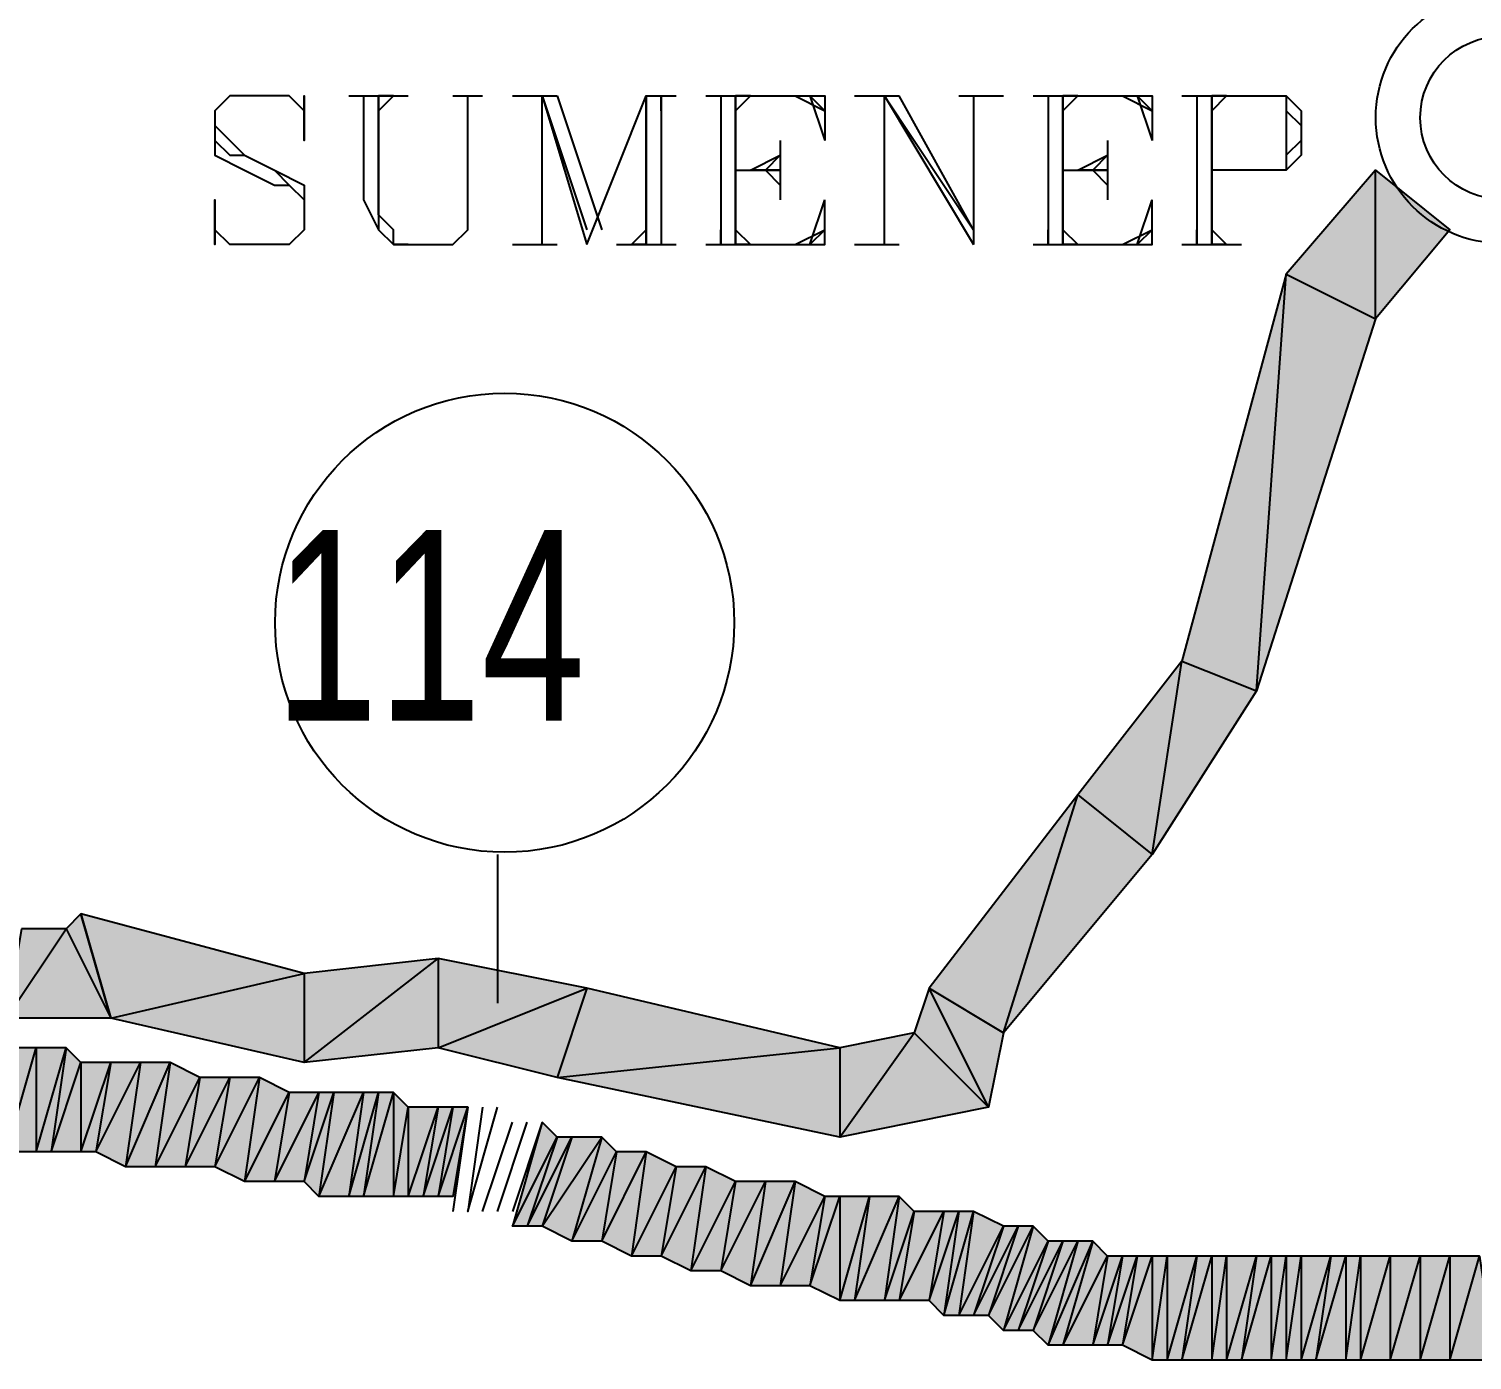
# Model space of a CAD drawing. Header units: millimetres. Extents: x 658 to 813, y 806 to 883.
# Drawn here: x 788.2091 to 788.504, y 864.7706 to 865.0427 of the extents above; entities that cross this region are included whole.
import ezdxf

# ---------------------------------------------------------------- set-up
doc = ezdxf.new("R2010")
doc.units = ezdxf.units.MM
doc.header["$LTSCALE"] = 0.1
doc.linetypes.add('atContinuous2', pattern=[0])
for name, color, linetype in [('JL-ARTERI', 7, 'Continuous'), ('LINK NAS BARU', 7, 'Continuous'), ('pantai1', 7, 'Continuous'), ('SYMBOL', 7, 'Continuous'), ('TEXT', 8, 'Continuous'), ('zat_Mask_solid', 7, 'Continuous')]:
    doc.layers.add(name, color=color, linetype=linetype)
doc.styles.add('Style2', font='arial.ttf', dxfattribs={"height": 0.2})

msp = doc.modelspace()

# ---------------------------------------------------------------- hatches: boundary and pattern name
at = {"layer": 'JL-ARTERI'}
for points in [[(788.21976, 864.86182), (788.22584, 864.84054), (788.26536, 864.84966)], [(788.22584, 864.84054), (788.26536, 864.84966), (788.26536, 864.83142)]]:
    msp.add_hatch(color=7, dxfattribs=at).paths.add_polyline_path(points)
h = msp.add_hatch(color=7, dxfattribs=at)
h.paths.add_polyline_path([(788.2076, 864.85878), (788.20456, 864.84054), (788.21672, 864.85878)], flags=16)
h.paths.add_polyline_path([(788.20456, 864.84054), (788.21672, 864.85878), (788.22584, 864.84054)])
h = msp.add_hatch(color=7, dxfattribs=at)
h.paths.add_polyline_path([(788.26536, 864.84966), (788.26536, 864.83142), (788.29272, 864.8527)], flags=17)
h.paths.add_polyline_path([(788.26536, 864.83142), (788.29272, 864.8527), (788.29272, 864.83446)], flags=17)
h = msp.add_hatch(color=7, dxfattribs=at)
h.paths.add_polyline_path([(788.3748, 864.83446), (788.3748, 864.81622), (788.39, 864.8375)], flags=17)
h.paths.add_polyline_path([(788.3748, 864.81622), (788.39, 864.8375), (788.4052, 864.8223)])
at = {"layer": 'pantai1'}
h = msp.add_hatch(color=7, dxfattribs=at)
h.paths.add_polyline_path([(788.20456, 864.83446), (788.20456, 864.81318), (788.21064, 864.83446)], flags=16)
h.paths.add_polyline_path([(788.20456, 864.81318), (788.21064, 864.83446), (788.21064, 864.81318)])
h = msp.add_hatch(color=7, dxfattribs=at)
h.paths.add_polyline_path([(788.21064, 864.83446), (788.21064, 864.81318), (788.21672, 864.83446)], flags=16)
h.paths.add_polyline_path([(788.21064, 864.81318), (788.21672, 864.83446), (788.21368, 864.81318)])
h = msp.add_hatch(color=7, dxfattribs=at)
h.paths.add_polyline_path([(788.21672, 864.83446), (788.21368, 864.81318), (788.21976, 864.83142)])
h.paths.add_polyline_path([(788.21368, 864.81318), (788.21976, 864.83142), (788.21976, 864.81318)], flags=17)
h = msp.add_hatch(color=7, dxfattribs=at)
h.paths.add_polyline_path([(788.21976, 864.83142), (788.21976, 864.81318), (788.22584, 864.83142)], flags=16)
h.paths.add_polyline_path([(788.21976, 864.81318), (788.22584, 864.83142), (788.2228, 864.81318)])
h = msp.add_hatch(color=7, dxfattribs=at)
h.paths.add_polyline_path([(788.22584, 864.83142), (788.2228, 864.81318), (788.23192, 864.83142)], flags=16)
h.paths.add_polyline_path([(788.2228, 864.81318), (788.23192, 864.83142), (788.22888, 864.81014)])
h = msp.add_hatch(color=7, dxfattribs=at)
h.paths.add_polyline_path([(788.23192, 864.83142), (788.22888, 864.81014), (788.238, 864.83142)], flags=16)
h.paths.add_polyline_path([(788.22888, 864.81014), (788.238, 864.83142), (788.23496, 864.81014)])
h = msp.add_hatch(color=7, dxfattribs=at)
h.paths.add_polyline_path([(788.238, 864.83142), (788.23496, 864.81014), (788.24408, 864.82838)])
h.paths.add_polyline_path([(788.23496, 864.81014), (788.24408, 864.82838), (788.24104, 864.81014)], flags=17)
h = msp.add_hatch(color=7, dxfattribs=at)
h.paths.add_polyline_path([(788.24408, 864.82838), (788.24104, 864.81014), (788.25016, 864.82838)], flags=16)
h.paths.add_polyline_path([(788.24104, 864.81014), (788.25016, 864.82838), (788.24712, 864.81014)])
h = msp.add_hatch(color=7, dxfattribs=at)
h.paths.add_polyline_path([(788.25016, 864.82838), (788.24712, 864.81014), (788.25624, 864.82838)], flags=16)
h.paths.add_polyline_path([(788.24712, 864.81014), (788.25624, 864.82838), (788.2532, 864.8071)])
h = msp.add_hatch(color=7, dxfattribs=at)
h.paths.add_polyline_path([(788.25624, 864.82838), (788.2532, 864.8071), (788.26232, 864.82534)])
h.paths.add_polyline_path([(788.2532, 864.8071), (788.26232, 864.82534), (788.25928, 864.8071)], flags=17)
h = msp.add_hatch(color=7, dxfattribs=at)
h.paths.add_polyline_path([(788.26232, 864.82534), (788.25928, 864.8071), (788.2684, 864.82534)], flags=16)
h.paths.add_polyline_path([(788.25928, 864.8071), (788.2684, 864.82534), (788.26536, 864.8071)])
h = msp.add_hatch(color=7, dxfattribs=at)
h.paths.add_polyline_path([(788.2684, 864.82534), (788.26536, 864.8071), (788.27144, 864.82534)], flags=16)
h.paths.add_polyline_path([(788.26536, 864.8071), (788.27144, 864.82534), (788.2684, 864.80406)])
h = msp.add_hatch(color=7, dxfattribs=at)
h.paths.add_polyline_path([(788.27144, 864.82534), (788.2684, 864.80406), (788.27752, 864.82534)], flags=16)
h.paths.add_polyline_path([(788.2684, 864.80406), (788.27752, 864.82534), (788.27448, 864.80406)])
h = msp.add_hatch(color=7, dxfattribs=at)
h.paths.add_polyline_path([(788.27752, 864.82534), (788.27448, 864.80406), (788.28056, 864.82534)], flags=16)
h.paths.add_polyline_path([(788.27448, 864.80406), (788.28056, 864.82534), (788.27752, 864.80406)])
h = msp.add_hatch(color=7, dxfattribs=at)
h.paths.add_polyline_path([(788.28056, 864.82534), (788.27752, 864.80406), (788.2836, 864.82534)], flags=16)
h.paths.add_polyline_path([(788.27752, 864.80406), (788.2836, 864.82534), (788.2836, 864.80406)])
h = msp.add_hatch(color=7, dxfattribs=at)
h.paths.add_polyline_path([(788.2836, 864.82534), (788.2836, 864.80406), (788.28664, 864.8223)])
h.paths.add_polyline_path([(788.2836, 864.80406), (788.28664, 864.8223), (788.28664, 864.80406)], flags=17)
h = msp.add_hatch(color=7, dxfattribs=at)
h.paths.add_polyline_path([(788.28664, 864.8223), (788.28664, 864.80406), (788.29272, 864.8223)], flags=16)
h.paths.add_polyline_path([(788.28664, 864.80406), (788.29272, 864.8223), (788.28968, 864.80406)])
h = msp.add_hatch(color=7, dxfattribs=at)
h.paths.add_polyline_path([(788.29272, 864.8223), (788.28968, 864.80406), (788.29576, 864.8223)], flags=16)
h.paths.add_polyline_path([(788.28968, 864.80406), (788.29576, 864.8223), (788.29272, 864.80406)])
h = msp.add_hatch(color=7, dxfattribs=at)
h.paths.add_polyline_path([(788.29576, 864.8223), (788.29272, 864.80406), (788.2988, 864.8223)], flags=16)
h.paths.add_polyline_path([(788.29272, 864.80406), (788.2988, 864.8223), (788.29576, 864.80406)])
h = msp.add_hatch(color=7, dxfattribs=at)
h.paths.add_polyline_path([(788.314, 864.81926), (788.30792, 864.79798), (788.31704, 864.81622)])
h.paths.add_polyline_path([(788.30792, 864.79798), (788.31704, 864.81622), (788.31096, 864.79798)], flags=17)
h = msp.add_hatch(color=7, dxfattribs=at)
h.paths.add_polyline_path([(788.31704, 864.81622), (788.31096, 864.79798), (788.32008, 864.81622)], flags=16)
h.paths.add_polyline_path([(788.31096, 864.79798), (788.32008, 864.81622), (788.314, 864.79798)])
h = msp.add_hatch(color=7, dxfattribs=at)
h.paths.add_polyline_path([(788.32008, 864.81622), (788.314, 864.79798), (788.32616, 864.81622)], flags=16)
h.paths.add_polyline_path([(788.314, 864.79798), (788.32616, 864.81622), (788.32008, 864.79494)])
h = msp.add_hatch(color=7, dxfattribs=at)
h.paths.add_polyline_path([(788.32616, 864.81622), (788.32008, 864.79494), (788.3292, 864.81318)])
h.paths.add_polyline_path([(788.32008, 864.79494), (788.3292, 864.81318), (788.32616, 864.79494)], flags=17)
h = msp.add_hatch(color=7, dxfattribs=at)
h.paths.add_polyline_path([(788.3292, 864.81318), (788.32616, 864.79494), (788.33528, 864.81318)], flags=16)
h.paths.add_polyline_path([(788.32616, 864.79494), (788.33528, 864.81318), (788.33224, 864.7919)])
h = msp.add_hatch(color=7, dxfattribs=at)
h.paths.add_polyline_path([(788.33528, 864.81318), (788.33224, 864.7919), (788.34136, 864.81014)])
h.paths.add_polyline_path([(788.33224, 864.7919), (788.34136, 864.81014), (788.33832, 864.7919)], flags=17)
h = msp.add_hatch(color=7, dxfattribs=at)
h.paths.add_polyline_path([(788.34136, 864.81014), (788.33832, 864.7919), (788.34744, 864.81014)], flags=16)
h.paths.add_polyline_path([(788.33832, 864.7919), (788.34744, 864.81014), (788.3444, 864.78886)])
h = msp.add_hatch(color=7, dxfattribs=at)
h.paths.add_polyline_path([(788.34744, 864.81014), (788.3444, 864.78886), (788.35352, 864.8071)])
h.paths.add_polyline_path([(788.3444, 864.78886), (788.35352, 864.8071), (788.35048, 864.78886)], flags=17)
h = msp.add_hatch(color=7, dxfattribs=at)
h.paths.add_polyline_path([(788.35352, 864.8071), (788.35048, 864.78886), (788.3596, 864.8071)], flags=16)
h.paths.add_polyline_path([(788.35048, 864.78886), (788.3596, 864.8071), (788.35656, 864.78582)])
h = msp.add_hatch(color=7, dxfattribs=at)
h.paths.add_polyline_path([(788.3596, 864.8071), (788.35656, 864.78582), (788.36568, 864.8071)], flags=16)
h.paths.add_polyline_path([(788.35656, 864.78582), (788.36568, 864.8071), (788.36264, 864.78582)])
h = msp.add_hatch(color=7, dxfattribs=at)
h.paths.add_polyline_path([(788.36568, 864.8071), (788.36264, 864.78582), (788.37176, 864.80406)])
h.paths.add_polyline_path([(788.36264, 864.78582), (788.37176, 864.80406), (788.36872, 864.78582)], flags=17)
h = msp.add_hatch(color=7, dxfattribs=at)
h.paths.add_polyline_path([(788.37176, 864.80406), (788.36872, 864.78582), (788.3748, 864.80406)], flags=16)
h.paths.add_polyline_path([(788.36872, 864.78582), (788.3748, 864.80406), (788.3748, 864.78278)])
h = msp.add_hatch(color=7, dxfattribs=at)
h.paths.add_polyline_path([(788.3748, 864.80406), (788.3748, 864.78278), (788.38088, 864.80406)], flags=16)
h.paths.add_polyline_path([(788.3748, 864.78278), (788.38088, 864.80406), (788.37784, 864.78278)])
h = msp.add_hatch(color=7, dxfattribs=at)
h.paths.add_polyline_path([(788.38088, 864.80406), (788.37784, 864.78278), (788.38696, 864.80406)], flags=16)
h.paths.add_polyline_path([(788.37784, 864.78278), (788.38696, 864.80406), (788.38392, 864.78278)])
h = msp.add_hatch(color=7, dxfattribs=at)
h.paths.add_polyline_path([(788.38696, 864.80406), (788.38392, 864.78278), (788.39, 864.80102)])
h.paths.add_polyline_path([(788.38392, 864.78278), (788.39, 864.80102), (788.38696, 864.78278)], flags=17)
h = msp.add_hatch(color=7, dxfattribs=at)
h.paths.add_polyline_path([(788.39, 864.80102), (788.38696, 864.78278), (788.39608, 864.80102)], flags=16)
h.paths.add_polyline_path([(788.38696, 864.78278), (788.39608, 864.80102), (788.39304, 864.78278)])
h = msp.add_hatch(color=7, dxfattribs=at)
h.paths.add_polyline_path([(788.39608, 864.80102), (788.39304, 864.78278), (788.39912, 864.80102)], flags=16)
h.paths.add_polyline_path([(788.39304, 864.78278), (788.39912, 864.80102), (788.39608, 864.77974)])
h = msp.add_hatch(color=7, dxfattribs=at)
h.paths.add_polyline_path([(788.39912, 864.80102), (788.39608, 864.77974), (788.40216, 864.80102)], flags=16)
h.paths.add_polyline_path([(788.39608, 864.77974), (788.40216, 864.80102), (788.39912, 864.77974)])
h = msp.add_hatch(color=7, dxfattribs=at)
h.paths.add_polyline_path([(788.40216, 864.80102), (788.39912, 864.77974), (788.40824, 864.79798)])
h.paths.add_polyline_path([(788.39912, 864.77974), (788.40824, 864.79798), (788.40216, 864.77974)], flags=17)
h = msp.add_hatch(color=7, dxfattribs=at)
h.paths.add_polyline_path([(788.40824, 864.79798), (788.40216, 864.77974), (788.41128, 864.79798)], flags=16)
h.paths.add_polyline_path([(788.40216, 864.77974), (788.41128, 864.79798), (788.4052, 864.77974)])
h = msp.add_hatch(color=7, dxfattribs=at)
h.paths.add_polyline_path([(788.41128, 864.79798), (788.4052, 864.77974), (788.41432, 864.79798)], flags=16)
h.paths.add_polyline_path([(788.4052, 864.77974), (788.41432, 864.79798), (788.40824, 864.7767)])
h = msp.add_hatch(color=7, dxfattribs=at)
h.paths.add_polyline_path([(788.41432, 864.79798), (788.40824, 864.7767), (788.41736, 864.79494)])
h.paths.add_polyline_path([(788.40824, 864.7767), (788.41736, 864.79494), (788.41128, 864.7767)], flags=17)
h = msp.add_hatch(color=7, dxfattribs=at)
h.paths.add_polyline_path([(788.41736, 864.79494), (788.41128, 864.7767), (788.4204, 864.79494)], flags=16)
h.paths.add_polyline_path([(788.41128, 864.7767), (788.4204, 864.79494), (788.41432, 864.7767)])
h = msp.add_hatch(color=7, dxfattribs=at)
h.paths.add_polyline_path([(788.4204, 864.79494), (788.41432, 864.7767), (788.42344, 864.79494)], flags=16)
h.paths.add_polyline_path([(788.41432, 864.7767), (788.42344, 864.79494), (788.41736, 864.77366)])
h = msp.add_hatch(color=7, dxfattribs=at)
h.paths.add_polyline_path([(788.42344, 864.79494), (788.41736, 864.77366), (788.42648, 864.79494)], flags=16)
h.paths.add_polyline_path([(788.41736, 864.77366), (788.42648, 864.79494), (788.4204, 864.77366)])
h = msp.add_hatch(color=7, dxfattribs=at)
h.paths.add_polyline_path([(788.42648, 864.79494), (788.4204, 864.77366), (788.42952, 864.7919)])
h.paths.add_polyline_path([(788.4204, 864.77366), (788.42952, 864.7919), (788.42648, 864.77366)], flags=17)
h = msp.add_hatch(color=7, dxfattribs=at)
h.paths.add_polyline_path([(788.42952, 864.7919), (788.42648, 864.77366), (788.43256, 864.7919)], flags=16)
h.paths.add_polyline_path([(788.42648, 864.77366), (788.43256, 864.7919), (788.42952, 864.77366)])
h = msp.add_hatch(color=7, dxfattribs=at)
h.paths.add_polyline_path([(788.43256, 864.7919), (788.42952, 864.77366), (788.4356, 864.7919)], flags=16)
h.paths.add_polyline_path([(788.42952, 864.77366), (788.4356, 864.7919), (788.43256, 864.77366)])
h = msp.add_hatch(color=7, dxfattribs=at)
h.paths.add_polyline_path([(788.4356, 864.7919), (788.43256, 864.77366), (788.43864, 864.7919)], flags=16)
h.paths.add_polyline_path([(788.43256, 864.77366), (788.43864, 864.7919), (788.43864, 864.77062)])
h = msp.add_hatch(color=7, dxfattribs=at)
h.paths.add_polyline_path([(788.43864, 864.7919), (788.43864, 864.77062), (788.44168, 864.7919)], flags=16)
h.paths.add_polyline_path([(788.43864, 864.77062), (788.44168, 864.7919), (788.44168, 864.77062)])
h = msp.add_hatch(color=7, dxfattribs=at)
h.paths.add_polyline_path([(788.44168, 864.7919), (788.44168, 864.77062), (788.44777, 864.7919)], flags=16)
h.paths.add_polyline_path([(788.44168, 864.77062), (788.44777, 864.7919), (788.44472, 864.77062)])
h = msp.add_hatch(color=7, dxfattribs=at)
h.paths.add_polyline_path([(788.44777, 864.7919), (788.44472, 864.77062), (788.45081, 864.7919)], flags=16)
h.paths.add_polyline_path([(788.44472, 864.77062), (788.45081, 864.7919), (788.45081, 864.77062)])
h = msp.add_hatch(color=7, dxfattribs=at)
h.paths.add_polyline_path([(788.45081, 864.7919), (788.45081, 864.77062), (788.45385, 864.7919)], flags=16)
h.paths.add_polyline_path([(788.45081, 864.77062), (788.45385, 864.7919), (788.45385, 864.77062)])
h = msp.add_hatch(color=7, dxfattribs=at)
h.paths.add_polyline_path([(788.45385, 864.7919), (788.45385, 864.77062), (788.45993, 864.7919)], flags=16)
h.paths.add_polyline_path([(788.45385, 864.77062), (788.45993, 864.7919), (788.45689, 864.77062)])
h = msp.add_hatch(color=7, dxfattribs=at)
h.paths.add_polyline_path([(788.45993, 864.7919), (788.45689, 864.77062), (788.46297, 864.7919)], flags=16)
h.paths.add_polyline_path([(788.45689, 864.77062), (788.46297, 864.7919), (788.46297, 864.77062)])
h = msp.add_hatch(color=7, dxfattribs=at)
h.paths.add_polyline_path([(788.46297, 864.7919), (788.46297, 864.77062), (788.46601, 864.7919)], flags=16)
h.paths.add_polyline_path([(788.46297, 864.77062), (788.46601, 864.7919), (788.46601, 864.77062)])
h = msp.add_hatch(color=7, dxfattribs=at)
h.paths.add_polyline_path([(788.46601, 864.7919), (788.46601, 864.77062), (788.46905, 864.7919)], flags=16)
h.paths.add_polyline_path([(788.46601, 864.77062), (788.46905, 864.7919), (788.46905, 864.77062)])
h = msp.add_hatch(color=7, dxfattribs=at)
h.paths.add_polyline_path([(788.46905, 864.7919), (788.46905, 864.77062), (788.47513, 864.7919)], flags=16)
h.paths.add_polyline_path([(788.46905, 864.77062), (788.47513, 864.7919), (788.47209, 864.77062)])
h = msp.add_hatch(color=7, dxfattribs=at)
h.paths.add_polyline_path([(788.47513, 864.7919), (788.47209, 864.77062), (788.47817, 864.7919)], flags=16)
h.paths.add_polyline_path([(788.47209, 864.77062), (788.47817, 864.7919), (788.47817, 864.77062)])
h = msp.add_hatch(color=7, dxfattribs=at)
h.paths.add_polyline_path([(788.47817, 864.7919), (788.47817, 864.77062), (788.48121, 864.7919)], flags=16)
h.paths.add_polyline_path([(788.47817, 864.77062), (788.48121, 864.7919), (788.48121, 864.77062)])
h = msp.add_hatch(color=7, dxfattribs=at)
h.paths.add_polyline_path([(788.48121, 864.7919), (788.48121, 864.77062), (788.48729, 864.7919)], flags=16)
h.paths.add_polyline_path([(788.48121, 864.77062), (788.48729, 864.7919), (788.48729, 864.77062)])
h = msp.add_hatch(color=7, dxfattribs=at)
h.paths.add_polyline_path([(788.48729, 864.7919), (788.48729, 864.77062), (788.49337, 864.7919)], flags=16)
h.paths.add_polyline_path([(788.48729, 864.77062), (788.49337, 864.7919), (788.49337, 864.77062)])
h = msp.add_hatch(color=7, dxfattribs=at)
h.paths.add_polyline_path([(788.49337, 864.7919), (788.49337, 864.77062), (788.49945, 864.7919)], flags=16)
h.paths.add_polyline_path([(788.49337, 864.77062), (788.49945, 864.7919), (788.49945, 864.77062)])
h = msp.add_hatch(color=7, dxfattribs=at)
h.paths.add_polyline_path([(788.49945, 864.7919), (788.49945, 864.77062), (788.50553, 864.7919)], flags=16)
h.paths.add_polyline_path([(788.49945, 864.77062), (788.50553, 864.7919), (788.50857, 864.77062)])
at = {"layer": 'zat_Mask_solid'}
for points in [[(788.46601, 864.99254), (788.48425, 864.98342), (788.48425, 865.01382)], [(788.48425, 864.98342), (788.48425, 865.01382), (788.49945, 865.00166)], [(788.44472, 864.9135), (788.45993, 864.90742), (788.46601, 864.99254)], [(788.45993, 864.90742), (788.46601, 864.99254), (788.48425, 864.98342)], [(788.42344, 864.88614), (788.43864, 864.87398), (788.44472, 864.9135)], [(788.43864, 864.87398), (788.44472, 864.9135), (788.45993, 864.90742)], [(788.39304, 864.84662), (788.40824, 864.8375), (788.42344, 864.88614)], [(788.40824, 864.8375), (788.42344, 864.88614), (788.43864, 864.87398)], [(788.21672, 864.85878), (788.22584, 864.84054), (788.21976, 864.86182)], [(788.29272, 864.8527), (788.29272, 864.83446), (788.32312, 864.84662)], [(788.29272, 864.83446), (788.32312, 864.84662), (788.31704, 864.82838)], [(788.32312, 864.84662), (788.31704, 864.82838), (788.3748, 864.83446)], [(788.39, 864.8375), (788.4052, 864.8223), (788.39304, 864.84662)], [(788.4052, 864.8223), (788.39304, 864.84662), (788.40824, 864.8375)], [(788.31704, 864.82838), (788.3748, 864.83446), (788.3748, 864.81622)]]:
    msp.add_hatch(color=7, dxfattribs=at).paths.add_polyline_path(points)

# ---------------------------------------------------------------- linework, layer by layer
at = {"layer": 'JL-ARTERI', "color": 7}
for points in [[(788.46601, 864.99254), (788.48425, 864.98342), (788.48425, 865.01382), (788.46601, 864.99254)], [(788.48425, 864.98342), (788.48425, 865.01382), (788.49945, 865.00166), (788.48425, 864.98342)], [(788.44472, 864.9135), (788.45993, 864.90742), (788.46601, 864.99254), (788.44472, 864.9135)], [(788.45993, 864.90742), (788.46601, 864.99254), (788.48425, 864.98342), (788.45993, 864.90742)], [(788.42344, 864.88614), (788.43864, 864.87398), (788.44472, 864.9135), (788.42344, 864.88614)], [(788.43864, 864.87398), (788.44472, 864.9135), (788.45993, 864.90742), (788.43864, 864.87398)], [(788.39304, 864.84662), (788.40824, 864.8375), (788.42344, 864.88614), (788.39304, 864.84662)], [(788.40824, 864.8375), (788.42344, 864.88614), (788.43864, 864.87398), (788.40824, 864.8375)], [(788.21672, 864.85878), (788.22584, 864.84054), (788.21976, 864.86182), (788.21672, 864.85878)], [(788.21976, 864.86182), (788.22584, 864.84054), (788.26536, 864.84966), (788.21976, 864.86182)], [(788.2076, 864.85878), (788.20456, 864.84054), (788.21672, 864.85878), (788.2076, 864.85878)], [(788.20456, 864.84054), (788.21672, 864.85878), (788.22584, 864.84054), (788.20456, 864.84054)], [(788.26536, 864.84966), (788.26536, 864.83142), (788.29272, 864.8527), (788.26536, 864.84966)], [(788.26536, 864.83142), (788.29272, 864.8527), (788.29272, 864.83446), (788.26536, 864.83142)], [(788.29272, 864.8527), (788.29272, 864.83446), (788.32312, 864.84662), (788.29272, 864.8527)], [(788.22584, 864.84054), (788.26536, 864.84966), (788.26536, 864.83142), (788.22584, 864.84054)], [(788.29272, 864.83446), (788.32312, 864.84662), (788.31704, 864.82838), (788.29272, 864.83446)], [(788.32312, 864.84662), (788.31704, 864.82838), (788.3748, 864.83446), (788.32312, 864.84662)], [(788.39, 864.8375), (788.4052, 864.8223), (788.39304, 864.84662), (788.39, 864.8375)], [(788.4052, 864.8223), (788.39304, 864.84662), (788.40824, 864.8375), (788.4052, 864.8223)], [(788.3748, 864.83446), (788.3748, 864.81622), (788.39, 864.8375), (788.3748, 864.83446)], [(788.3748, 864.81622), (788.39, 864.8375), (788.4052, 864.8223), (788.3748, 864.81622)], [(788.31704, 864.82838), (788.3748, 864.83446), (788.3748, 864.81622), (788.31704, 864.82838)]]:
    msp.add_lwpolyline(points, dxfattribs=at)
at = {"layer": 'LINK NAS BARU', "color": 7}
msp.add_lwpolyline([(788.30488, 864.87398), (788.30488, 864.84358)], dxfattribs=at)
at = {"layer": 'LINK NAS BARU', "color": 7, "linetype": 'atContinuous2'}
msp.add_circle((788.30633, 864.92132), 0.0469, dxfattribs=at)
at = {"layer": 'pantai1', "color": 7}
for points in [[(788.20456, 864.83446), (788.20456, 864.81318), (788.21064, 864.83446), (788.20456, 864.83446)], [(788.20456, 864.81318), (788.21064, 864.83446), (788.21064, 864.81318), (788.20456, 864.81318)], [(788.21064, 864.83446), (788.21064, 864.81318), (788.21672, 864.83446), (788.21064, 864.83446)], [(788.21064, 864.81318), (788.21672, 864.83446), (788.21368, 864.81318), (788.21064, 864.81318)], [(788.21672, 864.83446), (788.21368, 864.81318), (788.21976, 864.83142), (788.21672, 864.83446)], [(788.21368, 864.81318), (788.21976, 864.83142), (788.21976, 864.81318), (788.21368, 864.81318)], [(788.21976, 864.83142), (788.21976, 864.81318), (788.22584, 864.83142), (788.21976, 864.83142)], [(788.21976, 864.81318), (788.22584, 864.83142), (788.2228, 864.81318), (788.21976, 864.81318)], [(788.22584, 864.83142), (788.2228, 864.81318), (788.23192, 864.83142), (788.22584, 864.83142)], [(788.2228, 864.81318), (788.23192, 864.83142), (788.22888, 864.81014), (788.2228, 864.81318)], [(788.23192, 864.83142), (788.22888, 864.81014), (788.238, 864.83142), (788.23192, 864.83142)], [(788.22888, 864.81014), (788.238, 864.83142), (788.23496, 864.81014), (788.22888, 864.81014)], [(788.238, 864.83142), (788.23496, 864.81014), (788.24408, 864.82838), (788.238, 864.83142)], [(788.23496, 864.81014), (788.24408, 864.82838), (788.24104, 864.81014), (788.23496, 864.81014)], [(788.24408, 864.82838), (788.24104, 864.81014), (788.25016, 864.82838), (788.24408, 864.82838)], [(788.24104, 864.81014), (788.25016, 864.82838), (788.24712, 864.81014), (788.24104, 864.81014)], [(788.25016, 864.82838), (788.24712, 864.81014), (788.25624, 864.82838), (788.25016, 864.82838)], [(788.24712, 864.81014), (788.25624, 864.82838), (788.2532, 864.8071), (788.24712, 864.81014)], [(788.25624, 864.82838), (788.2532, 864.8071), (788.26232, 864.82534), (788.25624, 864.82838)], [(788.2532, 864.8071), (788.26232, 864.82534), (788.25928, 864.8071), (788.2532, 864.8071)], [(788.26232, 864.82534), (788.25928, 864.8071), (788.2684, 864.82534), (788.26232, 864.82534)], [(788.25928, 864.8071), (788.2684, 864.82534), (788.26536, 864.8071), (788.25928, 864.8071)], [(788.2684, 864.82534), (788.26536, 864.8071), (788.27144, 864.82534), (788.2684, 864.82534)], [(788.26536, 864.8071), (788.27144, 864.82534), (788.2684, 864.80406), (788.26536, 864.8071)], [(788.27144, 864.82534), (788.2684, 864.80406), (788.27752, 864.82534), (788.27144, 864.82534)], [(788.2684, 864.80406), (788.27752, 864.82534), (788.27448, 864.80406), (788.2684, 864.80406)], [(788.27752, 864.82534), (788.27448, 864.80406), (788.28056, 864.82534), (788.27752, 864.82534)], [(788.27448, 864.80406), (788.28056, 864.82534), (788.27752, 864.80406), (788.27448, 864.80406)], [(788.28056, 864.82534), (788.27752, 864.80406), (788.2836, 864.82534), (788.28056, 864.82534)], [(788.27752, 864.80406), (788.2836, 864.82534), (788.2836, 864.80406), (788.27752, 864.80406)], [(788.2836, 864.82534), (788.2836, 864.80406), (788.28664, 864.8223), (788.2836, 864.82534)], [(788.2836, 864.80406), (788.28664, 864.8223), (788.28664, 864.80406), (788.2836, 864.80406)], [(788.28664, 864.8223), (788.28664, 864.80406), (788.29272, 864.8223), (788.28664, 864.8223)], [(788.28664, 864.80406), (788.29272, 864.8223), (788.28968, 864.80406), (788.28664, 864.80406)], [(788.29272, 864.8223), (788.28968, 864.80406), (788.29576, 864.8223), (788.29272, 864.8223)], [(788.28968, 864.80406), (788.29576, 864.8223), (788.29272, 864.80406), (788.28968, 864.80406)], [(788.29576, 864.8223), (788.29272, 864.80406), (788.2988, 864.8223), (788.29576, 864.8223)], [(788.29272, 864.80406), (788.2988, 864.8223), (788.29576, 864.80406), (788.29272, 864.80406)], [(788.2988, 864.8223), (788.29576, 864.80102)], [(788.30184, 864.8223), (788.2988, 864.80102), (788.30488, 864.8223)], [(788.30184, 864.80102), (788.30792, 864.81926)], [(788.30488, 864.80102), (788.31096, 864.81926)], [(788.314, 864.81926), (788.30792, 864.80102)], [(788.314, 864.81926), (788.30792, 864.79798), (788.31704, 864.81622), (788.314, 864.81926)], [(788.30792, 864.79798), (788.31704, 864.81622), (788.31096, 864.79798), (788.30792, 864.79798)], [(788.31704, 864.81622), (788.31096, 864.79798), (788.32008, 864.81622), (788.31704, 864.81622)], [(788.31096, 864.79798), (788.32008, 864.81622), (788.314, 864.79798), (788.31096, 864.79798)], [(788.32008, 864.81622), (788.314, 864.79798), (788.32616, 864.81622), (788.32008, 864.81622)], [(788.314, 864.79798), (788.32616, 864.81622), (788.32008, 864.79494), (788.314, 864.79798)], [(788.32616, 864.81622), (788.32008, 864.79494), (788.3292, 864.81318), (788.32616, 864.81622)], [(788.32008, 864.79494), (788.3292, 864.81318), (788.32616, 864.79494), (788.32008, 864.79494)], [(788.3292, 864.81318), (788.32616, 864.79494), (788.33528, 864.81318), (788.3292, 864.81318)], [(788.32616, 864.79494), (788.33528, 864.81318), (788.33224, 864.7919), (788.32616, 864.79494)], [(788.33528, 864.81318), (788.33224, 864.7919), (788.34136, 864.81014), (788.33528, 864.81318)], [(788.33224, 864.7919), (788.34136, 864.81014), (788.33832, 864.7919), (788.33224, 864.7919)], [(788.34136, 864.81014), (788.33832, 864.7919), (788.34744, 864.81014), (788.34136, 864.81014)], [(788.33832, 864.7919), (788.34744, 864.81014), (788.3444, 864.78886), (788.33832, 864.7919)], [(788.34744, 864.81014), (788.3444, 864.78886), (788.35352, 864.8071), (788.34744, 864.81014)], [(788.3444, 864.78886), (788.35352, 864.8071), (788.35048, 864.78886), (788.3444, 864.78886)], [(788.35352, 864.8071), (788.35048, 864.78886), (788.3596, 864.8071), (788.35352, 864.8071)], [(788.35048, 864.78886), (788.3596, 864.8071), (788.35656, 864.78582), (788.35048, 864.78886)], [(788.3596, 864.8071), (788.35656, 864.78582), (788.36568, 864.8071), (788.3596, 864.8071)], [(788.35656, 864.78582), (788.36568, 864.8071), (788.36264, 864.78582), (788.35656, 864.78582)], [(788.36568, 864.8071), (788.36264, 864.78582), (788.37176, 864.80406), (788.36568, 864.8071)], [(788.36264, 864.78582), (788.37176, 864.80406), (788.36872, 864.78582), (788.36264, 864.78582)], [(788.37176, 864.80406), (788.36872, 864.78582), (788.3748, 864.80406), (788.37176, 864.80406)], [(788.36872, 864.78582), (788.3748, 864.80406), (788.3748, 864.78278), (788.36872, 864.78582)], [(788.3748, 864.80406), (788.3748, 864.78278), (788.38088, 864.80406), (788.3748, 864.80406)], [(788.3748, 864.78278), (788.38088, 864.80406), (788.37784, 864.78278), (788.3748, 864.78278)], [(788.38088, 864.80406), (788.37784, 864.78278), (788.38696, 864.80406), (788.38088, 864.80406)], [(788.37784, 864.78278), (788.38696, 864.80406), (788.38392, 864.78278), (788.37784, 864.78278)], [(788.38696, 864.80406), (788.38392, 864.78278), (788.39, 864.80102), (788.38696, 864.80406)], [(788.38392, 864.78278), (788.39, 864.80102), (788.38696, 864.78278), (788.38392, 864.78278)], [(788.39, 864.80102), (788.38696, 864.78278), (788.39608, 864.80102), (788.39, 864.80102)], [(788.38696, 864.78278), (788.39608, 864.80102), (788.39304, 864.78278), (788.38696, 864.78278)], [(788.39608, 864.80102), (788.39304, 864.78278), (788.39912, 864.80102), (788.39608, 864.80102)], [(788.39304, 864.78278), (788.39912, 864.80102), (788.39608, 864.77974), (788.39304, 864.78278)], [(788.39912, 864.80102), (788.39608, 864.77974), (788.40216, 864.80102), (788.39912, 864.80102)], [(788.39608, 864.77974), (788.40216, 864.80102), (788.39912, 864.77974), (788.39608, 864.77974)], [(788.40216, 864.80102), (788.39912, 864.77974), (788.40824, 864.79798), (788.40216, 864.80102)], [(788.39912, 864.77974), (788.40824, 864.79798), (788.40216, 864.77974), (788.39912, 864.77974)], [(788.40824, 864.79798), (788.40216, 864.77974), (788.41128, 864.79798), (788.40824, 864.79798)], [(788.40216, 864.77974), (788.41128, 864.79798), (788.4052, 864.77974), (788.40216, 864.77974)], [(788.41128, 864.79798), (788.4052, 864.77974), (788.41432, 864.79798), (788.41128, 864.79798)], [(788.4052, 864.77974), (788.41432, 864.79798), (788.40824, 864.7767), (788.4052, 864.77974)], [(788.41432, 864.79798), (788.40824, 864.7767), (788.41736, 864.79494), (788.41432, 864.79798)], [(788.40824, 864.7767), (788.41736, 864.79494), (788.41128, 864.7767), (788.40824, 864.7767)], [(788.41736, 864.79494), (788.41128, 864.7767), (788.4204, 864.79494), (788.41736, 864.79494)], [(788.41128, 864.7767), (788.4204, 864.79494), (788.41432, 864.7767), (788.41128, 864.7767)], [(788.4204, 864.79494), (788.41432, 864.7767), (788.42344, 864.79494), (788.4204, 864.79494)], [(788.41432, 864.7767), (788.42344, 864.79494), (788.41736, 864.77366), (788.41432, 864.7767)], [(788.42344, 864.79494), (788.41736, 864.77366), (788.42648, 864.79494), (788.42344, 864.79494)], [(788.41736, 864.77366), (788.42648, 864.79494), (788.4204, 864.77366), (788.41736, 864.77366)], [(788.42648, 864.79494), (788.4204, 864.77366), (788.42952, 864.7919), (788.42648, 864.79494)], [(788.4204, 864.77366), (788.42952, 864.7919), (788.42648, 864.77366), (788.4204, 864.77366)], [(788.42952, 864.7919), (788.42648, 864.77366), (788.43256, 864.7919), (788.42952, 864.7919)], [(788.42648, 864.77366), (788.43256, 864.7919), (788.42952, 864.77366), (788.42648, 864.77366)], [(788.43256, 864.7919), (788.42952, 864.77366), (788.4356, 864.7919), (788.43256, 864.7919)], [(788.42952, 864.77366), (788.4356, 864.7919), (788.43256, 864.77366), (788.42952, 864.77366)], [(788.4356, 864.7919), (788.43256, 864.77366), (788.43864, 864.7919), (788.4356, 864.7919)], [(788.43256, 864.77366), (788.43864, 864.7919), (788.43864, 864.77062), (788.43256, 864.77366)], [(788.43864, 864.7919), (788.43864, 864.77062), (788.44168, 864.7919), (788.43864, 864.7919)], [(788.43864, 864.77062), (788.44168, 864.7919), (788.44168, 864.77062), (788.43864, 864.77062)], [(788.44168, 864.7919), (788.44168, 864.77062), (788.44777, 864.7919), (788.44168, 864.7919)], [(788.44168, 864.77062), (788.44777, 864.7919), (788.44472, 864.77062), (788.44168, 864.77062)], [(788.44777, 864.7919), (788.44472, 864.77062), (788.45081, 864.7919), (788.44777, 864.7919)], [(788.44472, 864.77062), (788.45081, 864.7919), (788.45081, 864.77062), (788.44472, 864.77062)], [(788.45081, 864.7919), (788.45081, 864.77062), (788.45385, 864.7919), (788.45081, 864.7919)], [(788.45081, 864.77062), (788.45385, 864.7919), (788.45385, 864.77062), (788.45081, 864.77062)], [(788.45385, 864.7919), (788.45385, 864.77062), (788.45993, 864.7919), (788.45385, 864.7919)], [(788.45385, 864.77062), (788.45993, 864.7919), (788.45689, 864.77062), (788.45385, 864.77062)], [(788.45993, 864.7919), (788.45689, 864.77062), (788.46297, 864.7919), (788.45993, 864.7919)], [(788.45689, 864.77062), (788.46297, 864.7919), (788.46297, 864.77062), (788.45689, 864.77062)], [(788.46297, 864.7919), (788.46297, 864.77062), (788.46601, 864.7919), (788.46297, 864.7919)], [(788.46297, 864.77062), (788.46601, 864.7919), (788.46601, 864.77062), (788.46297, 864.77062)], [(788.46601, 864.7919), (788.46601, 864.77062), (788.46905, 864.7919), (788.46601, 864.7919)], [(788.46601, 864.77062), (788.46905, 864.7919), (788.46905, 864.77062), (788.46601, 864.77062)], [(788.46905, 864.7919), (788.46905, 864.77062), (788.47513, 864.7919), (788.46905, 864.7919)], [(788.46905, 864.77062), (788.47513, 864.7919), (788.47209, 864.77062), (788.46905, 864.77062)], [(788.47513, 864.7919), (788.47209, 864.77062), (788.47817, 864.7919), (788.47513, 864.7919)], [(788.47209, 864.77062), (788.47817, 864.7919), (788.47817, 864.77062), (788.47209, 864.77062)], [(788.47817, 864.7919), (788.47817, 864.77062), (788.48121, 864.7919), (788.47817, 864.7919)], [(788.47817, 864.77062), (788.48121, 864.7919), (788.48121, 864.77062), (788.47817, 864.77062)], [(788.48121, 864.7919), (788.48121, 864.77062), (788.48729, 864.7919), (788.48121, 864.7919)], [(788.48121, 864.77062), (788.48729, 864.7919), (788.48729, 864.77062), (788.48121, 864.77062)], [(788.48729, 864.7919), (788.48729, 864.77062), (788.49337, 864.7919), (788.48729, 864.7919)], [(788.48729, 864.77062), (788.49337, 864.7919), (788.49337, 864.77062), (788.48729, 864.77062)], [(788.49337, 864.7919), (788.49337, 864.77062), (788.49945, 864.7919), (788.49337, 864.7919)], [(788.49337, 864.77062), (788.49945, 864.7919), (788.49945, 864.77062), (788.49337, 864.77062)], [(788.49945, 864.7919), (788.49945, 864.77062), (788.50553, 864.7919), (788.49945, 864.7919)], [(788.49945, 864.77062), (788.50553, 864.7919), (788.50857, 864.77062), (788.49945, 864.77062)]]:
    msp.add_lwpolyline(points, dxfattribs=at)
at = {"layer": 'SYMBOL', "color": 7, "linetype": 'atContinuous2'}
for centre, radius in [((788.51004, 865.02458), 0.02572), ((788.51006, 865.02454), 0.01664)]:
    msp.add_circle(centre, radius, dxfattribs=at)
at = {"layer": 'TEXT', "color": 7}
for points in [[(788.26536, 865.02598), (788.26536, 865.02902), (788.26536, 865.0199), (788.26536, 865.02598), (788.26232, 865.02902), (788.25624, 865.02902), (788.2532, 865.02902), (788.25016, 865.02902), (788.24712, 865.02598), (788.24712, 865.0199), (788.24712, 865.01686), (788.2532, 865.01382), (788.25928, 865.01078), (788.26232, 865.01078), (788.26536, 865.00774), (788.26536, 865.00166), (788.26232, 864.99862)], [(788.25016, 865.02902), (788.24712, 865.02598), (788.24712, 865.02294), (788.25016, 865.0199), (788.2532, 865.01686), (788.25928, 865.01382), (788.26536, 865.01078), (788.26536, 865.00774), (788.26536, 865.0047), (788.26536, 865.00166), (788.26232, 864.99862), (788.25928, 864.99862), (788.2532, 864.99862), (788.25016, 864.99862), (788.24712, 865.00166), (788.24712, 865.00774), (788.24712, 864.99862), (788.24712, 865.00166)], [(788.27448, 865.02902), (788.28664, 865.02902)], [(788.27448, 865.02902), (788.27752, 865.02902), (788.27752, 865.02598)], [(788.27752, 865.02902), (788.27752, 865.00774), (788.28056, 865.00166), (788.2836, 864.99862), (788.28664, 864.99862), (788.28968, 864.99862), (788.29576, 864.99862), (788.2988, 865.00166), (788.2988, 865.00774), (788.2988, 865.02902)], [(788.28664, 864.99862), (788.2836, 864.99862), (788.2836, 865.00166), (788.28056, 865.0047), (788.28056, 865.02902), (788.28056, 865.0047), (788.28056, 865.00166)], [(788.28056, 865.02598), (788.2836, 865.02902), (788.28056, 865.02902)], [(788.29576, 865.02902), (788.30184, 865.02902)], [(788.29576, 865.02902), (788.2988, 865.02902), (788.30184, 865.02902)], [(788.30792, 865.02902), (788.31704, 865.02902)], [(788.31096, 865.02902), (788.314, 865.02902)], [(788.314, 864.99862), (788.314, 865.02902), (788.32312, 864.99862)], [(788.314, 865.02902), (788.32312, 865.00166)], [(788.31704, 865.02902), (788.32616, 865.00166)], [(788.32312, 864.99862), (788.33528, 865.02902), (788.33528, 864.99862), (788.33528, 865.02902)], [(788.33528, 865.02902), (788.34136, 865.02902)], [(788.33832, 865.02902), (788.33832, 864.99862)], [(788.33832, 865.02598), (788.33832, 865.02902), (788.34136, 865.02902)], [(788.34744, 865.02902), (788.37176, 865.02902), (788.37176, 865.0199)], [(788.34744, 865.02902), (788.35048, 865.02902), (788.35048, 865.02598)], [(788.35048, 865.02902), (788.35048, 864.99862)], [(788.35352, 865.02902), (788.35352, 864.99862), (788.35352, 865.02902)], [(788.35352, 865.02598), (788.35656, 865.02902), (788.35352, 865.02902)], [(788.36264, 865.02902), (788.37176, 865.02902)], [(788.36568, 865.02902), (788.37176, 865.02598), (788.36872, 865.02902), (788.37176, 865.0199)], [(788.37784, 865.02902), (788.38696, 865.02902)], [(788.38088, 865.02902), (788.38392, 865.02902)], [(788.38392, 864.99862), (788.38392, 865.02902), (788.40216, 864.99862)], [(788.38392, 865.02902), (788.40216, 865.00166), (788.38696, 865.02902)], [(788.39912, 865.02902), (788.40824, 865.02902)], [(788.39912, 865.02902), (788.40216, 865.02902), (788.4052, 865.02902)], [(788.40216, 865.02902), (788.40216, 864.99862)], [(788.41432, 865.02902), (788.43864, 865.02902), (788.43864, 865.0199)], [(788.41432, 865.02902), (788.41736, 865.02902), (788.41736, 865.02598)], [(788.41736, 865.02902), (788.41736, 864.99862)], [(788.4204, 865.02902), (788.4204, 864.99862), (788.4204, 865.02902)], [(788.4204, 865.02598), (788.42344, 865.02902), (788.4204, 865.02902)], [(788.42952, 865.02902), (788.43864, 865.02902)], [(788.43256, 865.02902), (788.43864, 865.02598), (788.4356, 865.02902), (788.43864, 865.0199)], [(788.44472, 865.02902), (788.46297, 865.02902), (788.46601, 865.02902), (788.46905, 865.02598), (788.46905, 865.02294), (788.46905, 865.0199), (788.46905, 865.01686), (788.46601, 865.01382), (788.46297, 865.01382), (788.45081, 865.01382)], [(788.44472, 865.02902), (788.44777, 865.02902), (788.44777, 865.02598)], [(788.44777, 865.02902), (788.44777, 864.99862)], [(788.45081, 865.02902), (788.45081, 864.99862), (788.45081, 865.02902)], [(788.45081, 865.02598), (788.45385, 865.02902), (788.45081, 865.02902)], [(788.46297, 865.02902), (788.46601, 865.02902), (788.46601, 865.02598), (788.46601, 865.01686), (788.46601, 865.01382), (788.46297, 865.01382)], [(788.46601, 865.02598), (788.46905, 865.02294), (788.46905, 865.0199), (788.46601, 865.01686)], [(788.24712, 865.0199), (788.25016, 865.01686), (788.2532, 865.01686), (788.25928, 865.01382), (788.26232, 865.01078), (788.26536, 865.00774)], [(788.36264, 865.0199), (788.36264, 865.00774)], [(788.36264, 865.0199), (788.36264, 865.01382), (788.36264, 865.00774)], [(788.42952, 865.0199), (788.42952, 865.00774)], [(788.42952, 865.0199), (788.42952, 865.01382), (788.42952, 865.00774)], [(788.36264, 865.01382), (788.35656, 865.01382), (788.36264, 865.01686), (788.3596, 865.01382), (788.36264, 865.01078)], [(788.42952, 865.01382), (788.42344, 865.01382), (788.42952, 865.01686), (788.42648, 865.01382), (788.42952, 865.01078)], [(788.35352, 865.01382), (788.36264, 865.01382)], [(788.4204, 865.01382), (788.42952, 865.01382)], [(788.34744, 864.99862), (788.37176, 864.99862), (788.37176, 865.00774)], [(788.36568, 864.99862), (788.37176, 865.00166), (788.36872, 864.99862), (788.37176, 865.00774)], [(788.41432, 864.99862), (788.43864, 864.99862), (788.43864, 865.00774)], [(788.43256, 864.99862), (788.43864, 865.00166), (788.4356, 864.99862), (788.43864, 865.00774)], [(788.33528, 864.99862), (788.33224, 864.99862), (788.33528, 865.00166)], [(788.33832, 865.00166), (788.33832, 864.99862), (788.34136, 864.99862)], [(788.34744, 864.99862), (788.35048, 864.99862), (788.35048, 865.00166)], [(788.35352, 865.00166), (788.35656, 864.99862), (788.35352, 864.99862)], [(788.41432, 864.99862), (788.41736, 864.99862), (788.41736, 865.00166)], [(788.4204, 865.00166), (788.42344, 864.99862), (788.4204, 864.99862)], [(788.44472, 864.99862), (788.44777, 864.99862), (788.44777, 865.00166)], [(788.45081, 865.00166), (788.45385, 864.99862), (788.45081, 864.99862)], [(788.30792, 864.99862), (788.31704, 864.99862)], [(788.31096, 864.99862), (788.314, 864.99862), (788.31704, 864.99862)], [(788.3292, 864.99862), (788.34136, 864.99862)], [(788.36264, 864.99862), (788.37176, 864.99862)], [(788.37784, 864.99862), (788.38696, 864.99862)], [(788.38088, 864.99862), (788.38392, 864.99862), (788.38696, 864.99862)], [(788.42952, 864.99862), (788.43864, 864.99862)], [(788.44472, 864.99862), (788.45689, 864.99862)]]:
    msp.add_lwpolyline(points, dxfattribs=at)

# ---------------------------------------------------------------- texts
at = {"layer": 'LINK NAS BARU', "color": 7, "style": 'Style2', "width": 0.7}
msp.add_text('114', height=0.038913, rotation=0.0006, dxfattribs=at).set_placement((788.25928, 864.90134))

doc.saveas('drawing.dxf')
